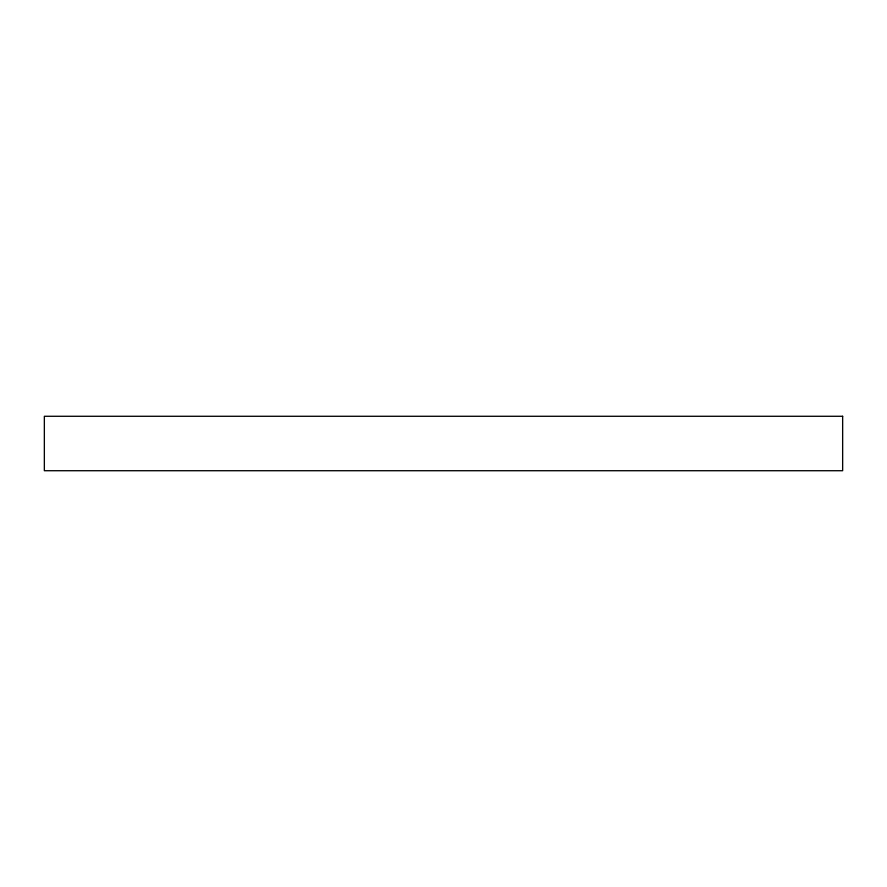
<?xml version="1.0" encoding="UTF-8"?>
<svg xmlns="http://www.w3.org/2000/svg" width="887" height="887" viewBox="0 0 887 887"><rect width="100%" height="100%" fill="white"/><g stroke="black" fill="none" stroke-linecap="round" stroke-linejoin="round"><path stroke-width="1.33" d="M842.65 416.28L44.35 416.28L44.35 470.72L842.65 470.72L842.65 416.28"/></g></svg>
